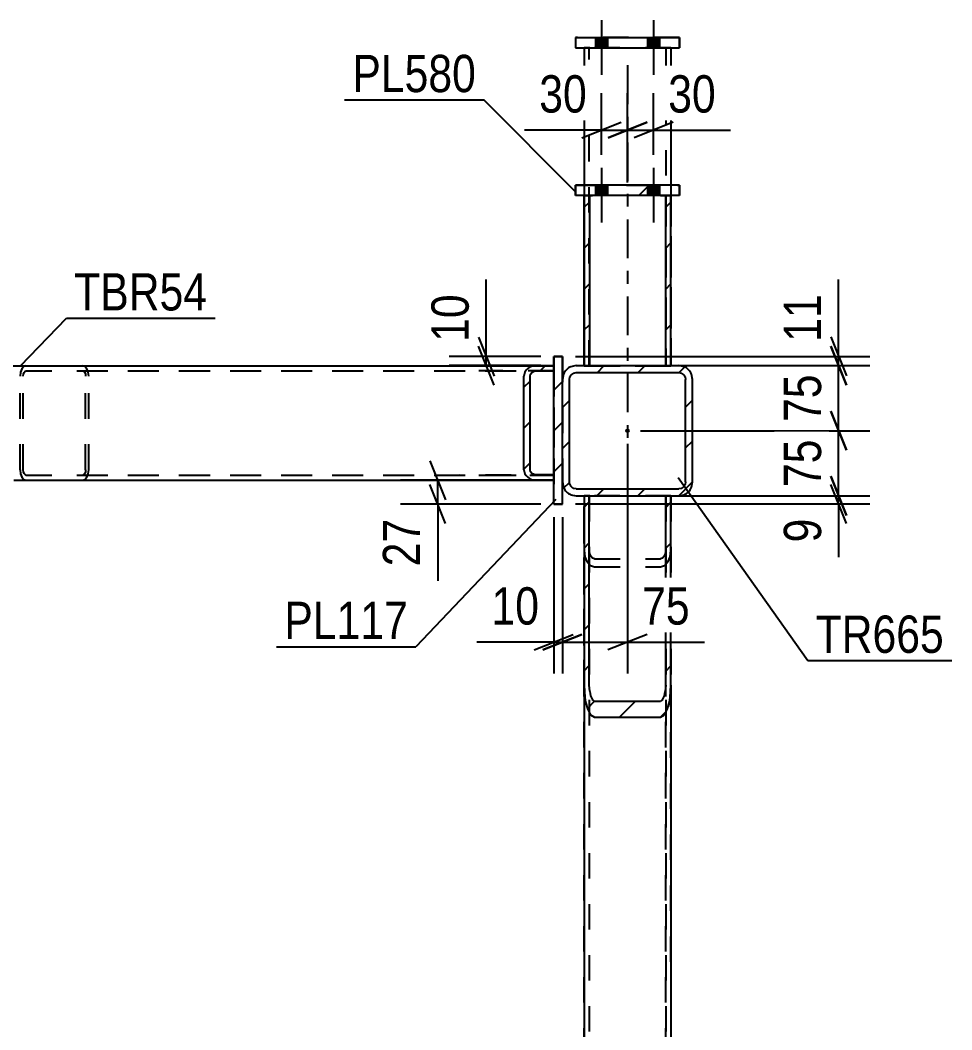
# Model space of a CAD drawing. Header units: millimetres. Extents: x -836 to 353, y -855 to -14.
# Drawn here: x 175.5 to 247, y -289.8 to -212.2 of the extents above; entities that cross this region are included whole.
import ezdxf

# ---------------------------------------------------------------- set-up
doc = ezdxf.new("R2010")
doc.units = ezdxf.units.MM
doc.linetypes.add('DXK_LINE_DOT2', pattern=[3.9198, 1.9599, -1.9599])
doc.linetypes.add('DXK_LINE_DOT3', pattern=[5.9187, 2.979, -0.9799, 0.9799, -0.9799])
doc.styles.add('Arial Narrow', font='ARIALN.TTF', dxfattribs={"height": 0.2})

# ---------------------------------------------------------------- blocks, each defined once
blk = doc.blocks.new('Part-570393895-13917 - 13893')
at = {"color": 7, "linetype": 'DXK_LINE_DOT2'}
for p, q in [((132.783, -238.774), (132.783, -247.575)), ((132.783, -238.774), (135.78, -238.775)), ((132.783, -238.775), (135.785, -238.776)), ((215.059, -238.784), (216.448, -238.785)), ((215.065, -238.783), (216.448, -238.784)), ((216.448, -238.784), (216.448, -247.585)), ((132.783, -239.174), (216.448, -239.184)), ((132.783, -239.175), (216.448, -239.185)), ((132.783, -247.174), (216.448, -247.184)), ((132.783, -247.175), (216.448, -247.185)), ((132.783, -247.574), (216.448, -247.584)), ((132.783, -247.575), (174.969, -247.58))]:
    blk.add_line(p, q, dxfattribs=at)
at = {"color": 2, "linetype": 'Continuous'}
for p, q in [((135.78, -238.775), (215.065, -238.783)), ((135.785, -238.776), (215.059, -238.784)), ((174.969, -247.58), (216.448, -247.585))]:
    blk.add_line(p, q, dxfattribs=at)
blk = doc.blocks.new('Bolt-570393895-14301 - 13893')
at = {"linetype": 'Continuous'}
for points in [[(219.651, -225.705), (220.584, -225.705), (220.584, -224.905), (219.651, -224.905)], [(223.651, -225.705), (224.584, -225.705), (224.584, -224.905), (223.651, -224.905)]]:
    blk.add_hatch(color=1, dxfattribs=at).paths.add_polyline_path(points)
at = {"color": 1, "linetype": 'Continuous'}
for p, q in [((220.118, -223.572), (220.118, -227.772)), ((224.118, -223.572), (224.118, -227.772)), ((219.651, -224.905), (219.651, -225.705)), ((220.584, -224.905), (220.584, -225.705)), ((223.651, -224.905), (223.651, -225.705)), ((224.584, -224.905), (224.584, -225.705))]:
    blk.add_line(p, q, dxfattribs=at)
blk = doc.blocks.new('Part-570393895-13911 - 13893')
at = {"color": 7, "linetype": 'DXK_LINE_DOT2'}
for p, q in [((210.693, -238.784), (216.448, -238.785)), ((216.448, -238.785), (216.448, -238.784)), ((216.448, -238.785), (216.448, -247.585)), ((216.448, -239.185), (210.693, -239.184)), ((210.694, -247.184), (216.448, -247.185)), ((216.448, -247.585), (210.694, -247.584))]:
    blk.add_line(p, q, dxfattribs=at)
blk = doc.blocks.new('Part-570393895-14179 - 13893')
at = {"color": 2, "linetype": 'Continuous'}
for p, q in [((218.781, -214.374), (218.781, -224.904)), ((225.448, -214.374), (225.448, -224.904)), ((218.781, -225.704), (218.781, -238.775))]:
    blk.add_line(p, q, dxfattribs=at)
at = {"color": 7, "linetype": 'DXK_LINE_DOT2'}
for p, q in [((218.781, -214.374), (218.781, -214.374)), ((218.781, -214.374), (225.448, -214.374)), ((218.781, -214.374), (218.781, -214.374)), ((219.212, -214.374), (218.781, -214.374)), ((219.181, -214.374), (219.181, -214.374)), ((219.181, -238.779), (219.181, -214.374)), ((219.181, -214.374), (219.212, -214.374)), ((225.448, -214.374), (219.212, -214.374)), ((225.048, -214.374), (225.048, -214.374)), ((225.048, -214.374), (225.048, -238.779)), ((225.448, -214.374), (225.448, -214.374)), ((225.448, -214.374), (225.448, -214.374)), ((218.781, -224.904), (218.781, -225.704)), ((225.448, -224.904), (225.448, -238.779)), ((218.781, -238.775), (218.781, -238.779)), ((225.448, -238.779), (218.781, -238.779)), ((218.781, -238.779), (218.781, -238.779)), ((218.781, -238.779), (225.448, -238.779))]:
    blk.add_line(p, q, dxfattribs=at)
blk = doc.blocks.new('Part-570393895-13990 - 13893')
at = {"linetype": 'Continuous'}
h = blk.add_hatch(dxfattribs=at)
h.set_pattern_fill('', scale=0.7, style=0, pattern_type=0)
h.set_pattern_definition([(45, (216.448, -247.5748), (-1.57154, 1.57154), [])])
h.paths.add_polyline_path([(215.116, -247.575), (216.448, -247.575), (216.448, -247.175), (215.117, -247.175), (214.933, -247.144), (214.777, -247.058), (214.673, -246.928), (214.637, -246.775), (214.637, -239.575), (214.674, -239.422), (214.778, -239.292), (214.933, -239.205), (215.117, -239.175), (216.448, -239.175), (216.448, -238.775), (215.117, -238.775), (214.75, -238.836), (214.439, -239.009), (214.231, -239.269), (214.158, -239.575), (214.157, -246.775), (214.23, -247.081), (214.438, -247.34), (214.749, -247.514)])
at = {"color": 2, "linetype": 'Continuous'}
for p, q in [((215.117, -238.775), (214.75, -238.836)), ((215.117, -238.775), (216.448, -238.775)), ((216.448, -238.775), (216.448, -238.775)), ((216.448, -239.175), (216.448, -238.775)), ((214.157, -246.775), (214.158, -239.575)), ((214.231, -239.269), (214.158, -239.575)), ((214.637, -239.575), (214.674, -239.422)), ((214.637, -246.775), (214.637, -239.575)), ((214.674, -239.422), (214.778, -239.292)), ((214.778, -239.292), (214.933, -239.205)), ((214.933, -239.205), (215.117, -239.175)), ((215.117, -239.175), (216.448, -239.175)), ((216.448, -239.175), (216.448, -239.175)), ((214.157, -246.775), (214.23, -247.081)), ((214.673, -246.928), (214.637, -246.775)), ((214.777, -247.058), (214.673, -246.928)), ((214.933, -247.144), (214.777, -247.058)), ((215.117, -247.175), (214.933, -247.144)), ((216.448, -247.175), (215.117, -247.175)), ((216.448, -247.175), (216.448, -247.175)), ((216.448, -247.575), (216.448, -247.175)), ((214.749, -247.514), (215.116, -247.575)), ((215.116, -247.575), (216.448, -247.575)), ((216.448, -247.575), (216.448, -247.575))]:
    blk.add_line(p, q, dxfattribs=at)
at = {"color": 7, "linetype": 'DXK_LINE_DOT2'}
for p, q in [((215.117, -238.775), (216.448, -238.775)), ((216.448, -238.775), (216.448, -239.175)), ((215.117, -239.175), (216.448, -239.175)), ((216.448, -239.175), (216.448, -247.575)), ((216.448, -247.175), (215.117, -247.175)), ((215.116, -247.575), (216.448, -247.575))]:
    blk.add_line(p, q, dxfattribs=at)
at = {"color": 2, "linetype": 'Continuous'}
for centre, start, end in [((215.021, -239.689), 107.65481, 151.99183), ((215.021, -246.66), 208.00387, 252.34499)]:
    blk.add_arc(centre, 0.896, start, end, dxfattribs=at)
blk = doc.blocks.new('Part-570393895-13926 - 13893')
at = {"color": 7, "linetype": 'DXK_LINE_DOT2'}
for p, q in [((218.781, -448.415), (218.781, -248.776)), ((218.781, -248.776), (225.448, -248.776)), ((219.181, -248.776), (219.181, -448.415)), ((225.048, -448.415), (225.048, -248.776)), ((225.448, -248.776), (225.448, -448.415))]:
    blk.add_line(p, q, dxfattribs=at)
blk = doc.blocks.new('Part-570393895-13991 - 13893')
at = {"color": 7, "linetype": 'DXK_LINE_DOT2'}
for p, q in [((175.744, -238.84), (175.589, -239.013)), ((175.928, -238.779), (175.744, -238.84)), ((175.928, -238.779), (180.245, -238.78)), ((180.429, -238.84), (180.245, -238.78)), ((180.584, -239.014), (180.429, -238.84)), ((215.111, -238.776), (216.448, -238.776)), ((215.117, -238.775), (216.448, -238.775)), ((216.448, -238.775), (216.448, -247.576)), ((175.485, -239.273), (175.448, -239.579)), ((175.448, -246.779), (175.448, -239.579)), ((175.589, -239.013), (175.485, -239.273)), ((175.688, -239.579), (175.706, -239.426)), ((175.688, -246.779), (175.688, -239.579)), ((175.706, -239.426), (175.758, -239.296)), ((175.758, -239.296), (175.836, -239.21)), ((175.836, -239.21), (175.928, -239.179)), ((175.928, -239.179), (216.448, -239.175)), ((175.928, -239.179), (180.245, -239.18)), ((180.245, -239.18), (216.448, -239.176)), ((180.245, -239.18), (180.337, -239.21)), ((180.337, -239.21), (180.415, -239.297)), ((180.415, -239.297), (180.467, -239.427)), ((180.467, -239.427), (180.485, -239.58)), ((180.485, -246.78), (180.485, -239.58)), ((180.688, -239.273), (180.584, -239.014)), ((180.725, -239.58), (180.688, -239.273)), ((180.725, -246.78), (180.725, -239.58)), ((175.448, -246.779), (175.485, -247.085)), ((175.485, -247.085), (175.589, -247.345)), ((175.589, -247.345), (175.744, -247.518)), ((175.706, -246.932), (175.688, -246.779)), ((175.758, -247.062), (175.706, -246.932)), ((175.836, -247.149), (175.758, -247.062)), ((175.928, -247.179), (175.836, -247.149)), ((175.928, -247.179), (216.448, -247.175)), ((175.928, -247.179), (180.245, -247.18)), ((180.337, -247.149), (180.245, -247.18)), ((180.245, -247.18), (216.448, -247.176)), ((180.415, -247.062), (180.337, -247.149)), ((180.467, -246.933), (180.415, -247.062)), ((180.429, -247.519), (180.584, -247.345)), ((180.485, -246.78), (180.467, -246.933)), ((180.584, -247.345), (180.688, -247.086)), ((180.688, -247.086), (180.725, -246.78)), ((175.744, -247.518), (175.928, -247.579)), ((175.928, -247.579), (216.448, -247.575)), ((175.928, -247.579), (180.245, -247.58)), ((180.245, -247.58), (180.429, -247.519)), ((180.245, -247.58), (216.448, -247.576))]:
    blk.add_line(p, q, dxfattribs=at)
at = {"color": 2, "linetype": 'Continuous'}
for p, q in [((175.928, -238.779), (215.117, -238.775)), ((180.245, -238.78), (215.111, -238.776))]:
    blk.add_line(p, q, dxfattribs=at)
blk = doc.blocks.new('Part-570393895-13927 - 13893')
at = {"linetype": 'Continuous'}
h = blk.add_hatch(dxfattribs=at)
h.set_pattern_fill('', scale=0.7, style=0, pattern_type=0)
h.set_pattern_definition([(45, (224.648, -265.7803), (-1.57154, 1.57154), [])])
h.paths.add_polyline_path([(219.581, -265.78), (224.648, -265.78), (224.954, -265.593), (225.214, -265.06), (225.387, -264.263), (225.448, -263.323), (225.448, -248.776), (225.048, -248.776), (225.048, -263.323), (225.018, -263.793), (224.931, -264.192), (224.801, -264.458), (224.648, -264.551), (219.581, -264.551), (219.428, -264.458), (219.298, -264.192), (219.212, -263.793), (219.181, -263.323), (219.181, -248.776), (218.781, -248.776), (218.781, -263.323), (218.842, -264.263), (219.016, -265.06), (219.275, -265.593)])
at = {"color": 7, "linetype": 'DXK_LINE_DOT2'}
for p, q in [((218.781, -263.323), (218.781, -248.776)), ((219.212, -248.776), (218.781, -248.776)), ((219.181, -263.323), (219.181, -248.776)), ((219.181, -248.776), (219.212, -248.776)), ((225.448, -248.776), (219.212, -248.776)), ((225.048, -263.323), (225.048, -248.776)), ((225.448, -263.323), (225.448, -248.776))]:
    blk.add_line(p, q, dxfattribs=at)
at = {"color": 2, "linetype": 'Continuous'}
for p, q in [((219.181, -248.776), (218.781, -248.776)), ((218.781, -248.776), (218.781, -263.323)), ((219.181, -263.323), (219.181, -248.776)), ((225.448, -248.776), (225.048, -248.776)), ((225.048, -263.323), (225.048, -248.776)), ((225.448, -263.323), (225.448, -248.776)), ((218.781, -263.323), (218.842, -264.263)), ((219.212, -263.793), (219.181, -263.323)), ((225.048, -263.323), (225.018, -263.793)), ((225.387, -264.263), (225.448, -263.323)), ((219.581, -264.551), (219.428, -264.458)), ((219.581, -264.551), (224.648, -264.551)), ((224.801, -264.458), (224.648, -264.551)), ((219.275, -265.593), (219.581, -265.78)), ((219.581, -265.78), (224.648, -265.78)), ((224.648, -265.78), (224.954, -265.593))]:
    blk.add_line(p, q, dxfattribs=at)
for centre, radius, start, end in [((221.786, -264.04), 2.952, 184.32786, 211.73393), ((220.684, -263.682), 1.476, 184.32786, 211.73393), ((223.546, -263.682), 1.476, 328.26607, 355.67214), ((222.443, -264.04), 2.952, 328.26607, 355.67214)]:
    blk.add_arc(centre, radius, start, end, dxfattribs=at)
blk = doc.blocks.new('Part-570393895-13931 - 13893')
at = {"color": 7, "linetype": 'DXK_LINE_DOT2'}
for p, q in [((225.448, -248.776), (218.781, -248.776)), ((218.781, -248.776), (218.781, -284.581)), ((219.181, -248.776), (219.181, -284.581)), ((225.048, -248.776), (225.048, -284.581)), ((225.448, -284.581), (225.448, -248.776)), ((218.781, -252.981), (218.842, -253.46)), ((218.842, -253.46), (219.016, -253.866)), ((219.212, -253.22), (219.181, -252.981)), ((219.298, -253.423), (219.212, -253.22)), ((219.428, -253.559), (219.298, -253.423)), ((219.581, -253.607), (219.428, -253.559)), ((224.801, -253.559), (224.648, -253.607)), ((224.931, -253.423), (224.801, -253.559)), ((225.018, -253.22), (224.931, -253.423)), ((225.048, -252.981), (225.018, -253.22)), ((225.214, -253.866), (225.387, -253.46)), ((225.387, -253.46), (225.448, -252.981)), ((219.016, -253.866), (219.275, -254.137)), ((219.275, -254.137), (219.581, -254.233)), ((219.581, -253.607), (224.648, -253.607)), ((219.581, -254.233), (224.648, -254.233)), ((224.648, -254.233), (224.954, -254.137)), ((224.954, -254.137), (225.214, -253.866))]:
    blk.add_line(p, q, dxfattribs=at)
blk = doc.blocks.new('Bolt-570393895-14315 - 13893')
at = {"linetype": 'Continuous'}
for points in [[(219.648, -214.374), (220.581, -214.374), (220.581, -213.574), (219.648, -213.574)], [(219.648, -214.374), (220.581, -214.374), (220.581, -213.574), (219.648, -213.574)], [(223.648, -214.374), (224.581, -214.374), (224.581, -213.574), (223.648, -213.574)], [(223.648, -214.374), (224.581, -214.374), (224.581, -213.574), (223.648, -213.574)]]:
    blk.add_hatch(color=1, dxfattribs=at).paths.add_polyline_path(points)
at = {"color": 1, "linetype": 'Continuous'}
for p, q in [((220.115, -212.24), (220.115, -216.44)), ((220.115, -212.24), (220.115, -216.44)), ((224.115, -212.24), (224.115, -216.44)), ((224.115, -212.24), (224.115, -216.44)), ((219.648, -213.574), (219.648, -214.374)), ((219.648, -213.574), (219.648, -214.374)), ((220.581, -213.574), (220.581, -214.374)), ((220.581, -213.574), (220.581, -214.374)), ((223.648, -213.574), (223.648, -214.374)), ((223.648, -213.574), (223.648, -214.374)), ((224.581, -213.574), (224.581, -214.374)), ((224.581, -213.574), (224.581, -214.374))]:
    blk.add_line(p, q, dxfattribs=at)
blk = doc.blocks.new('Part-570393895-13936 - 13893')
at = {"color": 7, "linetype": 'DXK_LINE_DOT2'}
for p, q in [((225.448, -248.776), (218.781, -248.776)), ((218.781, -248.776), (218.781, -263.323)), ((219.181, -248.776), (219.181, -448.415)), ((225.048, -248.776), (225.048, -448.415)), ((225.448, -248.776), (225.448, -263.323)), ((218.781, -252.981), (218.842, -253.46)), ((218.842, -253.46), (219.016, -253.866)), ((219.212, -253.22), (219.181, -252.981)), ((219.298, -253.423), (219.212, -253.22)), ((219.428, -253.559), (219.298, -253.423)), ((219.581, -253.607), (219.428, -253.559)), ((224.801, -253.559), (224.648, -253.607)), ((224.931, -253.423), (224.801, -253.559)), ((225.018, -253.22), (224.931, -253.423)), ((225.048, -252.981), (225.018, -253.22)), ((225.214, -253.866), (225.387, -253.46)), ((225.387, -253.46), (225.448, -252.981)), ((219.016, -253.866), (219.275, -254.137)), ((219.275, -254.137), (219.581, -254.233)), ((219.581, -253.607), (224.648, -253.607)), ((219.581, -254.233), (224.648, -254.233)), ((224.648, -254.233), (224.954, -254.137)), ((224.954, -254.137), (225.214, -253.866))]:
    blk.add_line(p, q, dxfattribs=at)
at = {"color": 2, "linetype": 'Continuous'}
for p, q in [((218.781, -263.323), (218.781, -448.415)), ((225.448, -263.323), (225.448, -448.415))]:
    blk.add_line(p, q, dxfattribs=at)
blk = doc.blocks.new('Part-570393895-14146 - 13893')
at = {"color": 2, "linetype": 'Continuous'}
for p, q in [((218.115, -213.574), (226.115, -213.574)), ((218.115, -213.574), (218.115, -214.374)), ((226.115, -214.374), (226.115, -213.574)), ((218.115, -214.374), (226.115, -214.374))]:
    blk.add_line(p, q, dxfattribs=at)
at = {"color": 7, "linetype": 'DXK_LINE_DOT2'}
for p, q in [((226.115, -213.574), (218.115, -213.574)), ((218.115, -214.374), (226.115, -214.374))]:
    blk.add_line(p, q, dxfattribs=at)
blk = doc.blocks.new('Part-570393895-14029 - 13893')
at = {"color": 2, "linetype": 'Continuous'}
for p, q in [((216.448, -238.068), (216.448, -238.066)), ((217.115, -238.068), (216.448, -238.068)), ((216.448, -238.068), (216.448, -238.077)), ((217.115, -238.068), (217.115, -238.066)), ((217.115, -238.068), (217.115, -238.077))]:
    blk.add_line(p, q, dxfattribs=at)
at = {"color": 7, "linetype": 'DXK_LINE_DOT2'}
for p, q in [((216.448, -238.077), (216.448, -249.402)), ((217.115, -238.077), (217.115, -249.402)), ((216.448, -249.402), (217.115, -249.402))]:
    blk.add_line(p, q, dxfattribs=at)
blk = doc.blocks.new('Part-570393895-14034 - 13893')
at = {"linetype": 'Continuous'}
h = blk.add_hatch(dxfattribs=at)
h.set_pattern_fill('', scale=0.7, style=0, pattern_type=0)
h.set_pattern_definition([(45, (217.1147, -249.4108), (-1.57154, 1.57154), [])])
h.paths.add_polyline_path([(216.448, -249.411), (217.115, -249.411), (217.115, -238.077), (216.448, -238.077)])
at = {"color": 2, "linetype": 'Continuous'}
for p, q in [((216.448, -238.077), (216.448, -238.076)), ((217.115, -238.076), (216.448, -238.076)), ((216.448, -238.076), (216.448, -238.077)), ((216.448, -238.077), (217.115, -238.077)), ((216.448, -249.411), (216.448, -238.077)), ((217.115, -238.077), (217.115, -238.076)), ((217.115, -238.076), (217.115, -238.077)), ((217.115, -249.411), (217.115, -238.077)), ((216.448, -249.411), (217.115, -249.411))]:
    blk.add_line(p, q, dxfattribs=at)
at = {"color": 7, "linetype": 'DXK_LINE_DOT2'}
for p, q in [((216.448, -238.077), (216.448, -249.411)), ((217.115, -238.077), (217.115, -249.409)), ((217.115, -249.409), (216.448, -249.409)), ((217.115, -249.411), (217.115, -249.409))]:
    blk.add_line(p, q, dxfattribs=at)
blk = doc.blocks.new('Part-570393895-14172 - 13893')
at = {"color": 7, "linetype": 'DXK_LINE_DOT2'}
for p, q in [((225.448, -214.374), (218.781, -214.374)), ((218.781, -214.374), (218.781, -214.374)), ((218.781, -214.374), (225.448, -214.374)), ((218.781, -214.374), (218.781, -238.779)), ((219.181, -214.374), (219.181, -214.374)), ((219.181, -238.779), (219.181, -214.374)), ((225.048, -214.374), (225.048, -214.374)), ((225.048, -214.374), (225.048, -238.779)), ((225.448, -214.374), (225.448, -214.374)), ((225.448, -214.374), (225.448, -238.779)), ((225.448, -238.779), (218.781, -238.779)), ((218.781, -238.779), (225.448, -238.779))]:
    blk.add_line(p, q, dxfattribs=at)
blk = doc.blocks.new('Part-570393895-14181 - 13893')
at = {"color": 2, "linetype": 'Continuous'}
for p, q in [((218.781, -224.903), (218.118, -224.903)), ((226.118, -224.903), (225.448, -224.903)), ((218.118, -225.706), (218.118, -225.704)), ((218.118, -225.704), (218.118, -225.706)), ((218.781, -225.706), (218.118, -225.706)), ((226.118, -225.706), (225.451, -225.706)), ((226.118, -225.706), (226.118, -225.704)), ((226.118, -225.704), (226.118, -225.706))]:
    blk.add_line(p, q, dxfattribs=at)
at = {"color": 7, "linetype": 'DXK_LINE_DOT2'}
for p, q in [((218.118, -224.903), (218.118, -225.704)), ((226.118, -224.906), (218.118, -224.906)), ((225.448, -224.903), (218.781, -224.903)), ((226.118, -225.704), (226.118, -224.903)), ((226.118, -225.703), (218.118, -225.703)), ((225.451, -225.706), (218.781, -225.706))]:
    blk.add_line(p, q, dxfattribs=at)
blk = doc.blocks.new('Part-570393895-14221 - 13893')
at = {"color": 7, "linetype": 'DXK_LINE_DOT2'}
for p, q in [((218.115, -213.574), (226.115, -213.574)), ((218.115, -213.574), (218.115, -214.374)), ((218.115, -213.574), (226.115, -213.574)), ((226.115, -213.574), (226.115, -214.374)), ((218.115, -214.374), (226.115, -214.374)), ((218.115, -214.374), (226.115, -214.374))]:
    blk.add_line(p, q, dxfattribs=at)
blk = doc.blocks.new('Part-570393895-14228 - 13893')
at = {"color": 7, "linetype": 'DXK_LINE_DOT2'}
for p, q in [((218.784, -225.705), (218.784, -225.704)), ((218.784, -225.704), (218.784, -238.781)), ((218.784, -225.704), (218.845, -225.704)), ((218.845, -225.705), (218.784, -225.705)), ((218.845, -225.704), (219.019, -225.704)), ((219.019, -225.705), (218.845, -225.705)), ((219.019, -225.704), (219.278, -225.704)), ((219.212, -225.705), (219.019, -225.705)), ((219.184, -225.705), (219.184, -225.704)), ((219.184, -225.704), (219.184, -238.781)), ((219.215, -225.704), (219.184, -225.704)), ((219.184, -225.705), (219.215, -225.705)), ((219.428, -225.705), (219.212, -225.705)), ((219.302, -225.704), (219.215, -225.704)), ((219.215, -225.705), (219.302, -225.705)), ((219.278, -225.704), (219.428, -225.704)), ((219.431, -225.704), (219.302, -225.704)), ((219.302, -225.705), (219.431, -225.705)), ((224.651, -225.704), (219.428, -225.704)), ((224.651, -225.705), (219.428, -225.705)), ((224.804, -225.704), (219.431, -225.704)), ((224.804, -225.705), (219.431, -225.705)), ((224.651, -225.704), (224.957, -225.704)), ((224.931, -225.705), (224.651, -225.705)), ((224.934, -225.704), (224.804, -225.704)), ((224.804, -225.705), (224.934, -225.705)), ((225.217, -225.705), (224.931, -225.705)), ((225.021, -225.704), (224.934, -225.704)), ((224.934, -225.705), (225.021, -225.705)), ((224.957, -225.704), (225.217, -225.704)), ((225.051, -225.704), (225.021, -225.704)), ((225.021, -225.705), (225.051, -225.705)), ((225.051, -225.705), (225.051, -225.704)), ((225.051, -225.704), (225.051, -238.781)), ((225.217, -225.704), (225.39, -225.704)), ((225.39, -225.705), (225.217, -225.705)), ((225.39, -225.704), (225.451, -225.704)), ((225.451, -225.705), (225.39, -225.705)), ((225.451, -225.705), (225.451, -225.704)), ((225.451, -225.704), (225.451, -238.781)), ((218.845, -238.78), (218.784, -238.78)), ((218.784, -238.781), (218.845, -238.781)), ((219.019, -238.78), (218.845, -238.78)), ((218.845, -238.781), (219.019, -238.781)), ((219.278, -238.78), (219.019, -238.78)), ((219.019, -238.781), (219.278, -238.781)), ((219.184, -238.78), (219.215, -238.78)), ((219.215, -238.781), (219.184, -238.781)), ((219.215, -238.78), (219.302, -238.78)), ((219.302, -238.781), (219.215, -238.781)), ((219.584, -238.78), (219.278, -238.78)), ((219.278, -238.781), (219.584, -238.781)), ((219.302, -238.78), (219.431, -238.78)), ((219.431, -238.781), (219.302, -238.781)), ((224.804, -238.78), (219.431, -238.78)), ((224.804, -238.781), (219.431, -238.781)), ((219.584, -238.78), (224.651, -238.78)), ((219.584, -238.781), (224.651, -238.781)), ((224.957, -238.78), (224.651, -238.78)), ((224.651, -238.781), (224.957, -238.781)), ((224.804, -238.78), (224.934, -238.78)), ((224.934, -238.781), (224.804, -238.781)), ((224.934, -238.78), (225.021, -238.78)), ((225.021, -238.781), (224.934, -238.781)), ((225.217, -238.78), (224.957, -238.78)), ((224.957, -238.781), (225.217, -238.781)), ((225.021, -238.78), (225.051, -238.78)), ((225.051, -238.781), (225.021, -238.781)), ((225.39, -238.78), (225.217, -238.78)), ((225.217, -238.781), (225.39, -238.781)), ((225.451, -238.78), (225.39, -238.78)), ((225.39, -238.781), (225.451, -238.781))]:
    blk.add_line(p, q, dxfattribs=at)
blk = doc.blocks.new('Part-570393895-14233 - 13893')
at = {"linetype": 'Continuous'}
h = blk.add_hatch(dxfattribs=at)
h.set_pattern_fill('', scale=0.7, style=0, pattern_type=0)
h.set_pattern_definition([(45, (226.1176, -225.704), (-1.57154, 1.57154), [])])
h.paths.add_polyline_path([(218.118, -225.704), (226.118, -225.704), (226.118, -224.904), (218.118, -224.904)])
at = {"color": 7, "linetype": 'DXK_LINE_DOT2'}
for p, q in [((218.118, -225.704), (218.118, -224.904)), ((218.118, -224.906), (226.118, -224.906)), ((226.118, -224.906), (226.118, -224.904)), ((226.118, -225.704), (226.118, -224.906)), ((225.451, -225.706), (218.784, -225.706))]:
    blk.add_line(p, q, dxfattribs=at)
at = {"color": 2, "linetype": 'Continuous'}
for p, q in [((226.118, -224.904), (218.118, -224.904)), ((218.118, -224.904), (218.118, -225.704)), ((226.118, -224.904), (226.118, -225.704)), ((218.118, -225.706), (218.118, -225.704)), ((218.118, -225.706), (218.118, -225.704)), ((226.118, -225.704), (218.118, -225.704)), ((218.784, -225.706), (218.118, -225.706)), ((226.118, -225.706), (225.451, -225.706)), ((226.118, -225.706), (226.118, -225.704)), ((226.118, -225.706), (226.118, -225.704))]:
    blk.add_line(p, q, dxfattribs=at)
blk = doc.blocks.new('Part-570393895-14238 - 13893')
at = {"linetype": 'Continuous'}
h = blk.add_hatch(dxfattribs=at)
h.set_pattern_fill('', scale=0.7, style=0, pattern_type=0)
h.set_pattern_definition([(45, (219.1843, -238.7804), (-1.57154, 1.57154), [])])
h.paths.add_polyline_path([(218.784, -238.78), (219.184, -238.78), (219.184, -225.704), (218.784, -225.704)])
h = blk.add_hatch(dxfattribs=at)
h.set_pattern_fill('', scale=0.7, style=0, pattern_type=0)
h.set_pattern_definition([(45, (225.451, -238.7804), (-1.57154, 1.57154), [])])
h.paths.add_polyline_path([(225.051, -238.78), (225.451, -238.78), (225.451, -225.704), (225.051, -225.704)])
at = {"color": 7, "linetype": 'DXK_LINE_DOT3'}
blk.add_line((222.118, -215.704), (222.118, -248.781), dxfattribs=at)
at = {"color": 7, "linetype": 'DXK_LINE_DOT2'}
for p, q in [((218.784, -225.704), (218.784, -238.781)), ((218.845, -225.705), (218.784, -225.705)), ((219.019, -225.705), (218.845, -225.705)), ((219.278, -225.705), (219.019, -225.705)), ((219.184, -225.704), (219.184, -238.781)), ((219.431, -225.705), (219.278, -225.705)), ((224.651, -225.705), (219.431, -225.705)), ((224.957, -225.705), (224.651, -225.705)), ((225.217, -225.705), (224.957, -225.705)), ((225.051, -225.704), (225.051, -238.781)), ((225.39, -225.705), (225.217, -225.705)), ((225.451, -225.705), (225.39, -225.705)), ((225.451, -225.704), (225.451, -238.781)), ((218.784, -238.781), (218.845, -238.781)), ((218.845, -238.781), (219.019, -238.781)), ((219.019, -238.781), (219.278, -238.781)), ((219.184, -238.781), (219.184, -238.78)), ((219.215, -238.781), (219.184, -238.781)), ((219.301, -238.781), (219.215, -238.781)), ((219.278, -238.781), (219.584, -238.781)), ((219.431, -238.781), (219.301, -238.781)), ((224.804, -238.781), (219.431, -238.781)), ((219.584, -238.781), (224.651, -238.781)), ((224.651, -238.781), (224.957, -238.781)), ((224.934, -238.781), (224.804, -238.781)), ((225.02, -238.781), (224.934, -238.781)), ((224.957, -238.781), (225.217, -238.781)), ((225.051, -238.781), (225.02, -238.781)), ((225.217, -238.781), (225.39, -238.781)), ((225.39, -238.781), (225.451, -238.781)), ((225.451, -238.781), (225.451, -238.78))]:
    blk.add_line(p, q, dxfattribs=at)
at = {"color": 2, "linetype": 'Continuous'}
for p, q in [((218.784, -238.78), (218.784, -225.704)), ((218.784, -225.704), (219.184, -225.704)), ((219.184, -225.704), (219.184, -238.78)), ((219.184, -225.705), (219.215, -225.705)), ((219.215, -225.705), (219.301, -225.705)), ((219.301, -225.705), (219.431, -225.705)), ((224.804, -225.705), (219.431, -225.705)), ((224.804, -225.705), (224.934, -225.705)), ((224.934, -225.705), (225.02, -225.705)), ((225.02, -225.705), (225.051, -225.705)), ((225.051, -238.78), (225.051, -225.704)), ((225.051, -225.704), (225.451, -225.704)), ((225.451, -238.78), (225.451, -225.704)), ((219.184, -238.78), (218.784, -238.78)), ((225.051, -238.78), (225.451, -238.78))]:
    blk.add_line(p, q, dxfattribs=at)
blk = doc.blocks.new('Part-570393895-14257 - 13893')
at = {"linetype": 'Continuous'}
h = blk.add_hatch(dxfattribs=at)
h.set_pattern_fill('', scale=0.7, style=0, pattern_type=0)
h.set_pattern_definition([(45, (226.048, -248.7755), (-1.57154, 1.57154), [])])
h.paths.add_polyline_path([(218.181, -248.775), (226.048, -248.775), (226.456, -248.694), (226.802, -248.463), (227.033, -248.117), (227.115, -247.709), (227.115, -239.842), (227.033, -239.434), (226.802, -239.088), (226.456, -238.857), (226.048, -238.775), (218.181, -238.775), (217.773, -238.857), (217.427, -239.088), (217.196, -239.434), (217.115, -239.842), (217.115, -247.709), (217.196, -248.117), (217.427, -248.463), (217.773, -248.694)])
h.paths.add_polyline_path([(217.689, -247.913), (217.648, -247.709), (217.648, -239.842), (217.689, -239.638), (217.804, -239.465), (217.977, -239.349), (218.181, -239.309), (226.048, -239.309), (226.252, -239.349), (226.425, -239.465), (226.541, -239.638), (226.581, -239.842), (226.581, -247.709), (226.541, -247.913), (226.425, -248.086), (226.252, -248.202), (226.048, -248.242), (218.181, -248.242), (217.977, -248.202), (217.804, -248.086)])
blk.add_hatch(color=30, dxfattribs=at).paths.add_polyline_path([(222.115, -243.875, -1), (222.115, -243.675, -1)])
at = {"color": 2, "linetype": 'Continuous'}
for p, q in [((218.181, -238.775), (217.773, -238.857)), ((218.181, -238.775), (226.048, -238.775)), ((226.456, -238.857), (226.048, -238.775)), ((217.196, -239.434), (217.115, -239.842)), ((217.977, -239.349), (218.181, -239.309)), ((218.181, -239.309), (226.048, -239.309)), ((226.048, -239.309), (226.252, -239.349)), ((227.115, -239.842), (227.033, -239.434)), ((217.115, -247.709), (217.115, -239.842)), ((217.648, -239.842), (217.689, -239.638)), ((217.648, -247.709), (217.648, -239.842)), ((226.541, -239.638), (226.581, -239.842)), ((226.581, -247.709), (226.581, -239.842)), ((227.115, -247.709), (227.115, -239.842)), ((217.115, -247.709), (217.196, -248.117)), ((217.689, -247.913), (217.648, -247.709)), ((226.581, -247.709), (226.541, -247.913)), ((227.033, -248.117), (227.115, -247.709)), ((217.773, -248.694), (218.181, -248.775)), ((218.181, -248.242), (217.977, -248.202)), ((218.181, -248.242), (226.048, -248.242)), ((218.181, -248.775), (226.048, -248.775)), ((226.252, -248.202), (226.048, -248.242)), ((226.048, -248.775), (226.456, -248.694))]:
    blk.add_line(p, q, dxfattribs=at)
at = {"color": 30, "linetype": 'DXK_LINE_DOT3'}
blk.add_line((222.115, -243.775), (222.115, -243.775), dxfattribs=at)
at = {"color": 30, "linetype": 'Continuous'}
blk.add_circle((222.115, -243.775), 0.1, dxfattribs=at)
at = {"color": 2, "linetype": 'Continuous'}
for centre, radius, start, end in [((218.181, -239.842), 1.067, 112.5, 157.5), ((226.048, -239.842), 1.067, 22.5, 67.5), ((218.181, -239.842), 0.533, 112.5, 157.5), ((226.048, -239.842), 0.533, 22.5, 67.5), ((218.181, -247.709), 1.067, 202.5, 247.5), ((218.181, -247.709), 0.533, 202.5, 247.5), ((226.048, -247.709), 0.533, 292.5, 337.5), ((226.048, -247.709), 1.067, 292.5, 337.5)]:
    blk.add_arc(centre, radius, start, end, dxfattribs=at)
blk = doc.blocks.new('Bolt-570393895-14297 - 13893')
at = {"linetype": 'Continuous'}
for points in [[(219.648, -214.374), (220.581, -214.374), (220.581, -213.574), (219.648, -213.574)], [(219.648, -214.374), (220.581, -214.374), (220.581, -213.574), (219.648, -213.574)], [(223.648, -214.374), (224.581, -214.374), (224.581, -213.574), (223.648, -213.574)], [(223.648, -214.374), (224.581, -214.374), (224.581, -213.574), (223.648, -213.574)]]:
    blk.add_hatch(color=1, dxfattribs=at).paths.add_polyline_path(points)
at = {"color": 1, "linetype": 'Continuous'}
for p, q in [((220.115, -212.24), (220.115, -216.44)), ((220.115, -212.24), (220.115, -216.44)), ((224.115, -212.24), (224.115, -216.44)), ((224.115, -212.24), (224.115, -216.44)), ((219.648, -213.574), (219.648, -214.374)), ((219.648, -213.574), (219.648, -214.374)), ((220.581, -213.574), (220.581, -214.374)), ((220.581, -213.574), (220.581, -214.374)), ((223.648, -213.574), (223.648, -214.374)), ((223.648, -213.574), (223.648, -214.374)), ((224.581, -213.574), (224.581, -214.374)), ((224.581, -213.574), (224.581, -214.374))]:
    blk.add_line(p, q, dxfattribs=at)
blk = doc.blocks.new('Bolt-570393895-14312 - 13893')
at = {"color": 1, "linetype": 'DXK_LINE_DOT2'}
for p, q in [((220.118, -223.57), (220.118, -227.77)), ((220.118, -223.572), (220.118, -227.772)), ((224.118, -223.57), (224.118, -227.77)), ((224.118, -223.572), (224.118, -227.772)), ((219.651, -224.903), (219.651, -225.703)), ((219.651, -224.905), (219.651, -225.705)), ((220.584, -224.903), (220.584, -225.703)), ((220.584, -224.905), (220.584, -225.705)), ((223.651, -224.903), (223.651, -225.703)), ((223.651, -224.905), (223.651, -225.705)), ((224.584, -224.903), (224.584, -225.703)), ((224.584, -224.905), (224.584, -225.705))]:
    blk.add_line(p, q, dxfattribs=at)
blk = doc.blocks.new('StraightDimension-570393895-28771 - 13893')
at = {"color": 7, "linetype": 'Continuous'}
for p, q in [((211.264, -238.076), (211.264, -232.17)), ((211.264, -238.076), (211.264, -232.17)), ((210.664, -236.576), (211.864, -239.576)), ((211.864, -240.275), (210.664, -237.275)), ((215.448, -238.076), (208.414, -238.076)), ((211.264, -238.775), (211.264, -238.076)), ((215.448, -238.775), (208.414, -238.775))]:
    blk.add_line(p, q, dxfattribs=at)
at = {"color": 0}
blk.add_wipeout([(210.514, -232.695), (206.314, -232.695), (206.314, -237.551), (210.514, -237.551)], dxfattribs=at)
at = {"color": 3, "style": 'Arial Narrow'}
blk.add_text('10', height=2.8633, rotation=90.00021, dxfattribs=at).set_placement((209.914, -236.951))
blk = doc.blocks.new('StraightDimension-570393895-28960 - 13893')
at = {"color": 7, "linetype": 'Continuous'}
for p, q in [((237.736, -247.276), (238.936, -250.276)), ((238.936, -250.902), (237.736, -247.902)), ((219.781, -248.776), (240.736, -248.776)), ((238.336, -249.402), (238.336, -248.776)), ((218.115, -249.402), (240.736, -249.402)), ((238.336, -249.402), (238.336, -253.48)), ((238.336, -249.402), (238.336, -253.48))]:
    blk.add_line(p, q, dxfattribs=at)
at = {"color": 0}
blk.add_wipeout([(237.586, -249.927), (233.386, -249.927), (233.386, -252.955), (237.586, -252.955)], dxfattribs=at)
at = {"color": 3, "style": 'Arial Narrow'}
blk.add_text('9', height=2.863, rotation=90.00021, dxfattribs=at).set_placement((236.986, -252.355))
blk = doc.blocks.new('StraightDimension-570393895-14543 - 13893')
at = {"color": 7, "linetype": 'Continuous'}
for p, q in [((216.448, -250.409), (216.448, -262.415)), ((217.115, -250.409), (217.115, -262.415)), ((214.948, -260.615), (217.948, -259.415)), ((218.615, -259.415), (215.615, -260.615)), ((216.448, -260.015), (210.542, -260.015)), ((216.448, -260.015), (210.542, -260.015)), ((216.448, -260.015), (217.115, -260.015))]:
    blk.add_line(p, q, dxfattribs=at)
at = {"color": 0}
blk.add_wipeout([(215.923, -259.265), (215.923, -255.065), (211.067, -255.065), (211.067, -259.265)], dxfattribs=at)
at = {"color": 3, "style": 'Arial Narrow'}
blk.add_text('10', height=2.8633, dxfattribs=at).set_placement((211.667, -258.665))
blk = doc.blocks.new('StraightDimension-570393895-14562 - 13893')
at = {"color": 7, "linetype": 'Continuous'}
for p, q in [((222.115, -244.776), (222.115, -262.415)), ((217.115, -250.409), (217.115, -262.415)), ((215.615, -260.615), (218.615, -259.415)), ((223.615, -259.415), (220.615, -260.615)), ((217.115, -260.015), (222.115, -260.015)), ((222.115, -260.015), (228.021, -260.015)), ((222.115, -260.015), (228.021, -260.015))]:
    blk.add_line(p, q, dxfattribs=at)
at = {"color": 0}
blk.add_wipeout([(227.496, -259.265), (227.496, -255.065), (222.64, -255.065), (222.64, -259.265)], dxfattribs=at)
at = {"color": 3, "style": 'Arial Narrow'}
blk.add_text('75', height=2.8633, dxfattribs=at).set_placement((223.24, -258.665))
blk = doc.blocks.new('StraightDimension-570393895-28781 - 13893')
at = {"color": 7, "linetype": 'Continuous'}
for p, q in [((206.936, -246.085), (208.136, -249.085)), ((215.448, -247.585), (204.686, -247.585)), ((208.136, -250.911), (206.936, -247.911)), ((207.536, -249.411), (207.536, -247.585)), ((215.448, -249.411), (204.686, -249.411)), ((207.536, -249.411), (207.536, -255.317)), ((207.536, -249.411), (207.536, -255.317))]:
    blk.add_line(p, q, dxfattribs=at)
at = {"color": 0}
blk.add_wipeout([(206.786, -249.936), (202.586, -249.936), (202.586, -254.792), (206.786, -254.792)], dxfattribs=at)
at = {"color": 3, "style": 'Arial Narrow'}
blk.add_text('27', height=2.8633, rotation=90.00021, dxfattribs=at).set_placement((206.186, -254.192))
blk = doc.blocks.new('StraightDimension-570393895-28839 - 13893')
at = {"color": 7, "linetype": 'Continuous'}
for p, q in [((222.118, -224.704), (222.118, -217.833)), ((224.118, -222.572), (224.118, -217.833)), ((220.618, -221.283), (223.618, -220.083)), ((225.618, -220.083), (222.618, -221.283)), ((222.118, -220.683), (224.118, -220.683)), ((224.118, -220.683), (230.024, -220.683)), ((224.118, -220.683), (230.024, -220.683))]:
    blk.add_line(p, q, dxfattribs=at)
at = {"color": 0}
blk.add_wipeout([(229.499, -219.933), (229.499, -215.733), (224.643, -215.733), (224.643, -219.933)], dxfattribs=at)
at = {"color": 3, "style": 'Arial Narrow'}
blk.add_text('30', height=2.8633, dxfattribs=at).set_placement((225.243, -219.333))
blk = doc.blocks.new('StraightDimension-570393895-28840 - 13893')
at = {"color": 7, "linetype": 'Continuous'}
for p, q in [((220.118, -222.572), (220.118, -217.833)), ((222.118, -224.704), (222.118, -217.833)), ((218.618, -221.283), (221.618, -220.083)), ((223.618, -220.083), (220.618, -221.283)), ((220.118, -220.683), (214.211, -220.683)), ((220.118, -220.683), (214.211, -220.683)), ((220.118, -220.683), (222.118, -220.683))]:
    blk.add_line(p, q, dxfattribs=at)
at = {"color": 0}
blk.add_wipeout([(219.593, -219.933), (219.593, -215.733), (214.736, -215.733), (214.736, -219.933)], dxfattribs=at)
at = {"color": 3, "style": 'Arial Narrow'}
blk.add_text('30', height=2.8633, dxfattribs=at).set_placement((215.336, -219.333))
blk = doc.blocks.new('StraightDimension-570393895-28957 - 13893')
at = {"color": 7, "linetype": 'Continuous'}
for p, q in [((238.336, -238.068), (238.336, -232.162)), ((238.336, -238.068), (238.336, -232.162)), ((237.736, -236.568), (238.936, -239.568)), ((238.936, -240.275), (237.736, -237.275)), ((218.115, -238.068), (240.736, -238.068)), ((238.336, -238.775), (238.336, -238.068)), ((223.115, -238.775), (240.736, -238.775))]:
    blk.add_line(p, q, dxfattribs=at)
at = {"color": 0}
blk.add_wipeout([(237.586, -232.687), (233.386, -232.687), (233.386, -237.543), (237.586, -237.543)], dxfattribs=at)
at = {"color": 3, "style": 'Arial Narrow'}
blk.add_text('11', height=2.8633, rotation=90.00021, dxfattribs=at).set_placement((236.986, -236.943))
blk = doc.blocks.new('StraightDimension-570393895-28958 - 13893')
at = {"color": 7, "linetype": 'Continuous'}
for p, q in [((237.736, -237.275), (238.936, -240.275)), ((223.115, -238.775), (240.736, -238.775)), ((238.336, -243.775), (238.336, -238.775)), ((238.936, -245.275), (237.736, -242.275)), ((223.115, -243.775), (240.736, -243.775))]:
    blk.add_line(p, q, dxfattribs=at)
at = {"color": 0}
blk.add_wipeout([(237.586, -238.847), (233.386, -238.847), (233.386, -243.704), (237.586, -243.704)], dxfattribs=at)
at = {"color": 3, "style": 'Arial Narrow'}
blk.add_text('75', height=2.8633, rotation=90.00021, dxfattribs=at).set_placement((236.986, -243.104))
blk = doc.blocks.new('StraightDimension-570393895-28959 - 13893')
at = {"color": 7, "linetype": 'Continuous'}
for p, q in [((237.736, -242.275), (238.936, -245.275)), ((223.115, -243.775), (240.736, -243.775)), ((238.336, -248.776), (238.336, -243.775)), ((238.936, -250.276), (237.736, -247.276)), ((219.781, -248.776), (240.736, -248.776))]:
    blk.add_line(p, q, dxfattribs=at)
at = {"color": 0}
blk.add_wipeout([(237.586, -243.847), (233.386, -243.847), (233.386, -248.704), (237.586, -248.704)], dxfattribs=at)
at = {"color": 3, "style": 'Arial Narrow'}
blk.add_text('75', height=2.8633, rotation=90.00021, dxfattribs=at).set_placement((236.986, -248.104))
blk = doc.blocks.new('Mark-570393895-13913 - 13893')
at = {"color": 30, "linetype": 'Continuous'}
for p, q in [((175.475, -238.779), (179.01, -235.136)), ((179.01, -235.136), (190.438, -235.136))]:
    blk.add_line(p, q, dxfattribs=at)
at = {"color": 0}
blk.add_wipeout([(189.838, -234.536), (189.838, -231.536), (179.61, -231.536), (179.61, -234.536)], dxfattribs=at)
blk.add_wipeout([(189.838, -234.536), (189.838, -231.536), (179.61, -231.536), (179.61, -234.536)], dxfattribs=at)
at = {"color": 3, "style": 'Arial Narrow'}
blk.add_text('TBR54', height=2.8633, dxfattribs=at).set_placement((179.61, -234.536))
blk = doc.blocks.new('Mark-570393895-14030 - 13893')
at = {"color": 30, "linetype": 'Continuous'}
for p in [(216.601, -249.047), (195.153, -260.377)]:
    blk.add_line(p, (205.857, -260.377), dxfattribs=at)
at = {"color": 0}
blk.add_wipeout([(205.257, -259.777), (205.257, -256.777), (195.753, -256.777), (195.753, -259.777)], dxfattribs=at)
blk.add_wipeout([(205.257, -259.777), (205.257, -256.777), (195.753, -256.777), (195.753, -259.777)], dxfattribs=at)
at = {"color": 3, "style": 'Arial Narrow'}
blk.add_text('PL117', height=2.8633, dxfattribs=at).set_placement((195.753, -259.777))
blk = doc.blocks.new('Mark-570393895-14253 - 13893')
at = {"color": 30, "linetype": 'Continuous'}
for p, q in [((226.003, -247.363), (235.965, -261.437)), ((235.965, -261.437), (247.029, -261.437))]:
    blk.add_line(p, q, dxfattribs=at)
at = {"color": 0}
blk.add_wipeout([(246.429, -260.837), (246.429, -257.837), (236.565, -257.837), (236.565, -260.837)], dxfattribs=at)
blk.add_wipeout([(246.429, -260.837), (246.429, -257.837), (236.565, -257.837), (236.565, -260.837)], dxfattribs=at)
at = {"color": 3, "style": 'Arial Narrow'}
blk.add_text('TR665', height=2.8633, dxfattribs=at).set_placement((236.565, -260.837))
blk = doc.blocks.new('Mark-570393895-28881 - 13893')
at = {"color": 30, "linetype": 'Continuous'}
for p in [(200.38, -218.367), (218.155, -225.438)]:
    blk.add_line(p, (211.084, -218.367), dxfattribs=at)
at = {"color": 0}
blk.add_wipeout([(210.484, -217.767), (210.484, -214.767), (200.98, -214.767), (200.98, -217.767)], dxfattribs=at)
blk.add_wipeout([(210.484, -217.767), (210.484, -214.767), (200.98, -214.767), (200.98, -217.767)], dxfattribs=at)
at = {"color": 3, "style": 'Arial Narrow'}
blk.add_text('PL580', height=2.8633, dxfattribs=at).set_placement((200.98, -217.767))

msp = doc.modelspace()

# ---------------------------------------------------------------- block references
for name in ['Bolt-570393895-14315 - 13893', 'Bolt-570393895-14297 - 13893', 'Part-570393895-14146 - 13893', 'Part-570393895-14221 - 13893', 'Part-570393895-14179 - 13893', 'Part-570393895-14172 - 13893', 'Part-570393895-14238 - 13893', 'Bolt-570393895-14312 - 13893', 'Bolt-570393895-14301 - 13893', 'Part-570393895-14181 - 13893', 'Part-570393895-14233 - 13893', 'Part-570393895-14228 - 13893', 'Part-570393895-14029 - 13893', 'Part-570393895-14034 - 13893', 'Part-570393895-13917 - 13893', 'Part-570393895-13991 - 13893', 'Part-570393895-13911 - 13893', 'Part-570393895-13990 - 13893', 'Part-570393895-14257 - 13893', 'Part-570393895-13926 - 13893', 'Part-570393895-13927 - 13893', 'Part-570393895-13931 - 13893', 'Part-570393895-13936 - 13893']:
    msp.add_blockref(name, (0, 0))

# ---------------------------------------------------------------- next in the draw order: block references
for name in ['StraightDimension-570393895-28839 - 13893', 'Mark-570393895-13913 - 13893', 'StraightDimension-570393895-28771 - 13893', 'StraightDimension-570393895-28957 - 13893', 'StraightDimension-570393895-28960 - 13893']:
    msp.add_blockref(name, (0, 0))

# ---------------------------------------------------------------- next in the draw order: block references
for name in ['StraightDimension-570393895-28840 - 13893', 'StraightDimension-570393895-14543 - 13893']:
    msp.add_blockref(name, (0, 0))

# ---------------------------------------------------------------- next in the draw order: block references
for name in ['Mark-570393895-28881 - 13893', 'StraightDimension-570393895-14562 - 13893']:
    msp.add_blockref(name, (0, 0))

# ---------------------------------------------------------------- next in the draw order: block references
for name in ['StraightDimension-570393895-28958 - 13893', 'StraightDimension-570393895-28781 - 13893']:
    msp.add_blockref(name, (0, 0))

# ---------------------------------------------------------------- next in the draw order: block references
for name in ['StraightDimension-570393895-28959 - 13893', 'Mark-570393895-14030 - 13893']:
    msp.add_blockref(name, (0, 0))

# ---------------------------------------------------------------- next in the draw order: block references
msp.add_blockref('Mark-570393895-14253 - 13893', (0, 0))

doc.saveas('drawing.dxf')
